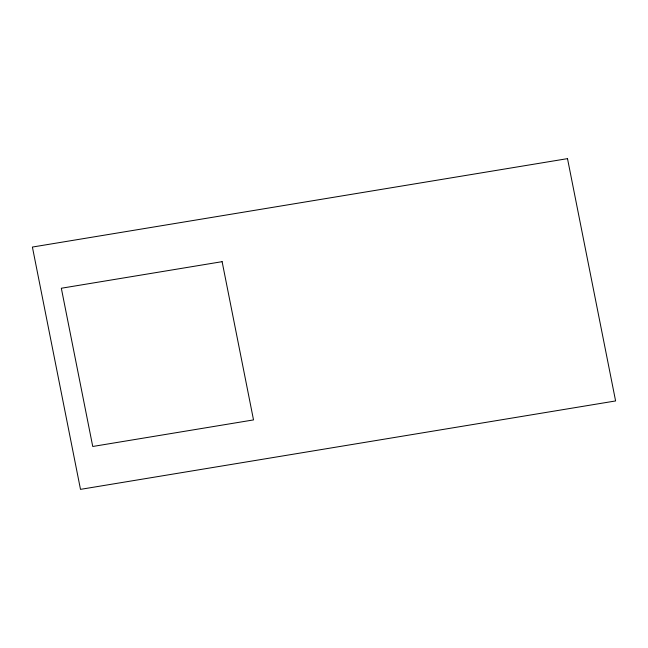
<?xml version="1.0" encoding="UTF-8"?>
<svg xmlns="http://www.w3.org/2000/svg" width="648" height="648" viewBox="0 0 648 648"><rect width="100%" height="100%" fill="white"/><g stroke="black" fill="none" stroke-linecap="round" stroke-linejoin="round"><path stroke-width="0.97" d="M567.502 158.638L32.4 247.058L80.498 489.362L615.6 400.942L567.502 158.638M222.118 261.671L61.333 288.239L92.745 446.48L253.522 419.912L222.118 261.671"/></g></svg>
